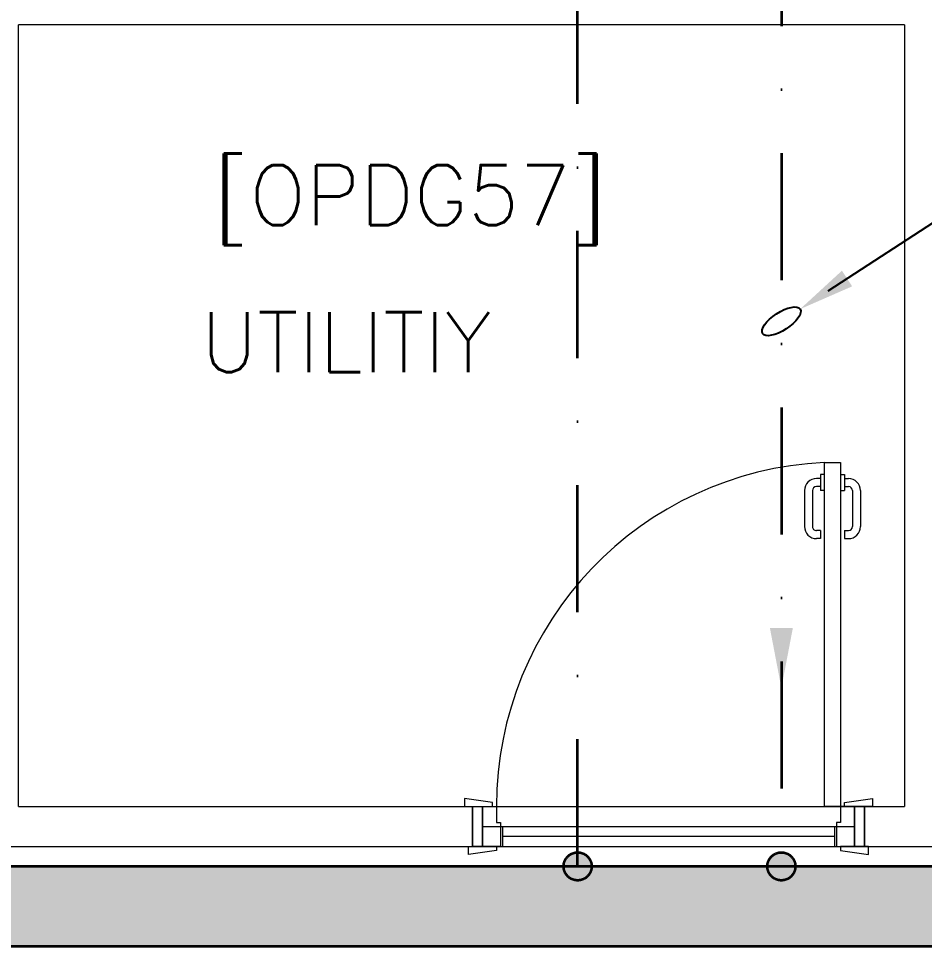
# Model space of a CAD drawing. Header units: inches. Extents: x -12418 to 57169, y -29325 to 19878.
# Drawn here: x 15618 to 17883, y -1197 to 1121 of the extents above; entities that cross this region are included whole.
import ezdxf
from ezdxf import colors
from ezdxf.entities.mleader import LeaderData, LeaderLine
from ezdxf.math import Vec2, Vec3

# ---------------------------------------------------------------- set-up
doc = ezdxf.new("R2010")
doc.units = ezdxf.units.IN
doc.header["$LTSCALE"] = 25
doc.header["$MEASUREMENT"] = 0
doc.linetypes.add('DASHDOT', pattern=[25.4, 12.7, -6.35, 0, -6.35])
doc.linetypes.add('HIDDEN', pattern=[9.525, 6.35, -3.175])
doc.layers.get('0').update_dxf_attribs({"color": 8})
for name, color, linetype, lineweight in [('00-Ground Floor$0$72_EGR_BASE_TEXT', 252, 'Continuous', 5), ('00-Ground Floor$0$Aluminum', 251, 'Continuous', 5), ('00-Ground Floor$0$Walls', 251, 'Continuous', 5), ('00-Ground Floor$0$Wooden Joinery', 251, 'Continuous', 5), ('E-LITE-CIRC @ 100', 6, 'Continuous', 25), ('E-LITE-CLNG-CNDT', 6, 'DASHDOT', 35), ('E-POWR-CLNG-CNDT', 6, 'DASHDOT', 35), ('E-POWR-FLOR-CNDT', 6, 'HIDDEN', 25), ('E-POWR-FLOR-CNDT @ 100', 6, 'HIDDEN', 25), ('T-CABL-TRAY', 60, 'Continuous', 35)]:
    doc.layers.add(name, color=color, linetype=linetype, lineweight=lineweight)
doc.styles.add('00-Ground Floor$0$SIMPLEX', font='SIMPLEX.shx', dxfattribs={"height": 150})
doc.styles.add('DC_Simplex', font='SIMPLEX.shx', dxfattribs={"width": 0.7})

# ---------------------------------------------------------------- blocks, each defined once
blk = doc.blocks.new('00-Ground Floor$0$A$C72370EFE')
at = {"layer": '00-Ground Floor$0$Wooden Joinery'}
for p, q in [((-0.01, -0.04), (-0.02, -0.04)), ((-0.01, -0.03), (-0.01, -0.07)), ((0, -0.03), (-0.01, -0.03)), ((0.04, -0.03), (0.05, -0.03)), ((0.05, -0.03), (0.05, -0.07)), ((0.05, -0.04), (0.06, -0.04)), ((-0.01, -0.06), (-0.02, -0.06)), ((0.05, -0.06), (0.06, -0.06)), ((-0.05, -0.07), (-0.05, -0.16)), ((-0.03, -0.07), (-0.03, -0.16)), ((0, -0.07), (-0.01, -0.07)), ((0.04, -0.07), (0.05, -0.07)), ((0.07, -0.07), (0.07, -0.16)), ((0.09, -0.07), (0.09, -0.16)), ((-0.01, -0.17), (-0.02, -0.17)), ((-0.01, -0.17), (-0.01, -0.19)), ((0.05, -0.17), (0.06, -0.17)), ((0.05, -0.17), (0.05, -0.19)), ((-0.01, -0.19), (-0.02, -0.19)), ((0.05, -0.19), (0.06, -0.19))]:
    blk.add_line(p, q, dxfattribs=at)
for centre, radius, start, end in [((-0.02, -0.07), 0.03, 90, 180), ((0.06, -0.07), 0.03, 0, 90), ((-0.02, -0.07), 0.01, 90, 180), ((0.06, -0.07), 0.01, 0, 90), ((-0.02, -0.16), 0.03, 180, 270), ((-0.02, -0.16), 0.01, 180, 270), ((0.06, -0.16), 0.01, 270, 0), ((0.06, -0.16), 0.03, 270, 0)]:
    blk.add_arc(centre, radius, start, end, dxfattribs=at)
blk = doc.blocks.new('00-Ground Floor$0$A$C5DAD61B4')
at = {"layer": '00-Ground Floor$0$Wooden Joinery'}
for points in [[(80, 959.1), (80, 969.1), (10, 979.1), (10, 959.1)], [(940, 959.1), (940, 969.1), (1010, 979.1), (1010, 959.1)], [(70, 859.1), (70, 849.1), (0, 839.1), (0, 859.1)], [(120, 859.1), (120, 0), (80, 0), (80, 859.1)], [(950, 859.1), (950, 849.1), (1020, 839.1), (1020, 859.1)]]:
    blk.add_lwpolyline(points, close=True, dxfattribs=at)
for points in [[(45, 859.1), (45, 959.1), (20, 959.1), (20, 859.1), (45, 859.1)], [(45, 859.1), (80, 859.1), (80, 899.1), (90, 899.1), (90, 959.1), (45, 959.1), (45, 859.1)], [(975, 859.1), (940, 859.1), (940, 899.1), (930, 899.1), (930, 959.1), (975, 959.1), (975, 859.1)], [(975, 859.1), (975, 959.1), (1000, 959.1), (1000, 859.1), (975, 859.1)]]:
    blk.add_lwpolyline(points, dxfattribs=at)
blk.add_arc((80, 859.1), 860, 272.666, 0, dxfattribs=at)
at = {"layer": '00-Ground Floor$0$Wooden Joinery', "xscale": 999.9999999998854, "yscale": 999.9999999998854, "zscale": 999.9999999998854, "rotation": 180}
blk.add_blockref('00-Ground Floor$0$A$C72370EFE', (120, 0), dxfattribs=at)
blk = doc.blocks.new('00-Ground Floor$0$A$C76ae8329')
at = {"layer": '00-Ground Floor$0$Aluminum'}
for p, q in [((202.1, 404.6), (1182.1, 404.6)), ((227.1, 404.6), (227.1, 304.6)), ((1157.1, 404.6), (1157.1, 304.6)), ((227.1, 354.6), (1157.1, 354.6)), ((277.1, 354.6), (277.1, 304.6)), ((1107.1, 354.6), (1107.1, 304.6)), ((1107.1, 329.6), (277.1, 329.6)), ((202.1, 304.6), (1182.1, 304.6))]:
    blk.add_line(p, q, dxfattribs=at)
at = {"layer": '00-Ground Floor$0$Walls'}
for p, q in [((202.1, 304.6), (202.1, 404.6)), ((202.1, 304.6), (202.1, 404.6)), ((202.1, 404.6), (202.1, 304.6)), ((1182.1, 304.6), (1182.1, 404.6)), ((1182.1, 304.6), (1182.1, 404.6)), ((1182.1, 404.6), (1182.1, 304.6))]:
    blk.add_line(p, q, dxfattribs=at)
blk = doc.blocks.new('00-Ground Floor')
at = {"layer": '00-Ground Floor$0$Walls'}
for p, q in [((15617.9, -847.4, 0), (15617.9, 1105.7, 0)), ((17832.9, 1105.7, 0), (15617.9, 1105.7, 0)), ((17832.9, 1105.7, 0), (17832.9, -847.4, 0)), ((15617.9, -847.4, 0), (16752.9, -847.4, 0)), ((16752.9, -847.4, 0), (16752.9, -947.4, 0)), ((17732.9, -847.4, 0), (17832.9, -847.4, 0)), ((17732.9, -847.4, 0), (17732.9, -947.4, 0)), ((13607.9, -947.4, 0), (16752.9, -947.4, 0)), ((17732.9, -947.4, 0), (43417.9, -947.4, 0))]:
    blk.add_line(p, q, dxfattribs=at)
blk.add_blockref('00-Ground Floor$0$A$C76ae8329', (16550.8, -1252.1, 0))
at = {"layer": '00-Ground Floor$0$Wooden Joinery', "rotation": 180}
blk.add_blockref('00-Ground Floor$0$A$C5DAD61B4', (17752.9, 11.6, 0), dxfattribs=at)
at = {"layer": '00-Ground Floor$0$72_EGR_BASE_TEXT', "char_height": 150, "attachment_point": 2, "style": '00-Ground Floor$0$SIMPLEX'}
for s, insert in [('[OPDG57]', (16596.9, 755, 0)), ('UTILITIY', (16436.8, 387.6))]:
    blk.add_mtext(s, dxfattribs=dict(at, insert=insert))
blk = doc.blocks.new('*U25')
blk.add_hatch(color=256).paths.add_polyline_path([(0.287, 0), (0, 1.5), (-0.287, 0)])
blk = doc.blocks.new('ARR0W')
at = {"color": 45}
blk.add_ellipse((0, 0), major_axis=(0.4, 0), ratio=0.4, dxfattribs=at)
at = {"color": 45, "ltscale": 0.5}
blk.add_solid([(-1.4, 0.167), (-0.4, 0), (-1.4, -0.167)], dxfattribs=at)
blk = doc.blocks.new('*U57')
at = {"lineweight": 0}
h = blk.add_hatch(dxfattribs=at)
h.set_pattern_fill('HEX', color=253, scale=8, angle=180, style=0)
h.set_pattern_definition([(180, (-22449.527, -3e-10), (6e-13, -43.99409), [25.4, -50.8]), (300, (-22449.527, -3e-10), (38.1, 21.997045), [25.4, -50.8]), (240, (-22474.927, -3e-10), (38.1, -21.997045), [25.4, -50.8])])
h.paths.add_polyline_path([(-14094.8, 200), (-14094.8, 0), (0, 0), (0, 200)])
at = {"color": 0}
for p, q in [((0, 200), (-14094.8, 200)), ((0, 0), (-14094.8, 0))]:
    blk.add_line(p, q, dxfattribs=at)
blk = doc.blocks.new('A$C767e6835')
at = {"layer": 'T-CABL-TRAY', "linetype": 'Continuous', "xscale": -1, "rotation": 180}
blk.add_blockref('*U57', (-751.8, 1850), dxfattribs=at)

msp = doc.modelspace()

# ---------------------------------------------------------------- hatches: boundary and pattern name
at = {"layer": 'E-POWR-CLNG-CNDT'}
h = msp.add_hatch(color=256, dxfattribs=at)
h.dxf.hatch_style = 1
h.paths.add_polyline_path([(16980.8, -997.4, 1), (17050.8, -997.4, 1)])
h = msp.add_hatch(color=256, dxfattribs=at)
h.dxf.hatch_style = 1
h.paths.add_polyline_path([(17490.2, -997.4, 1), (17560.2, -997.4, 1)])

# ---------------------------------------------------------------- linework, layer by layer
at = {"layer": 'E-POWR-CLNG-CNDT', "elevation": 0}
msp.add_lwpolyline([(17015.8, -997.4), (17015.8, 7882.7, -0.414214), (17090.8, 7957.7), (17235.5, 7957.7, 0.285358), (17302.7, 7999.5), (17460.4, 8318.6)], format="xyb", dxfattribs=at)
msp.add_lwpolyline([(17525.2, 1419.7), (17525.2, -997.4)], dxfattribs=at)
at = {"layer": 'E-POWR-CLNG-CNDT'}
for centre in [(17015.8, -997.4, 0), (17525.2, -997.4, 0)]:
    msp.add_circle(centre, 35, dxfattribs=at)

# ---------------------------------------------------------------- block references
at = {"layer": 'E-LITE-CLNG-CNDT'}
msp.add_blockref('00-Ground Floor', (0, 0), dxfattribs=at)
at = {"layer": 'E-POWR-FLOR-CNDT'}
msp.add_blockref('A$C767e6835', (20099.5, -2847.4, 0), dxfattribs=at)
at = {"layer": 'E-POWR-FLOR-CNDT @ 100', "xscale": 100, "yscale": 100, "zscale": 100, "rotation": 180}
msp.add_blockref('*U25', (17525.2, -401.7, 0), dxfattribs=at)

# ---------------------------------------------------------------- leaders
at = {"layer": 'E-LITE-CIRC @ 100'}
ml = msp.add_multileader_mtext('Standard', dxfattribs=at)
ml.set_content('{\\Fdc_el_romans|c0;\\W0.8;TO\\Fromans|c0; \\Fsimplex|c0;PP-G\\Fdc_el_romans|c0;F\\Fsimplex|c0;/M4}', color=256, style='DC_Simplex')
ml.set_leader_properties()
ml.set_arrow_properties(name='ARR0W')
ml.build(insert=Vec2(0, 0))
ml.multileader.update_dxf_attribs({"dogleg_length": 200, "arrow_head_size": 140, "scale": 100})
ctx = ml.context
ctx.base_point, ctx.scale, ctx.char_height, ctx.arrow_head_size, ctx.landing_gap_size, ctx.plane_origin, ctx.plane_x_axis, ctx.plane_y_axis = Vec3(18285.8, 789.2, 0), 100, 200, 140, 140, Vec3(25416.6, -7850.8, 0), Vec3(1, 0.000001, 0), Vec3(-0.000001, 1, 0)
notes = []
notes.append((ctx, [(0, (1, 1, 0), (18177, 789.2, 0), (1, 0.000001, 0), 108.8, [(0, [(17525.2, 364.5, 0)], 0, [])])]))
ctx.mtext.insert, ctx.mtext.text_direction, ctx.mtext.rotation, ctx.mtext.flow_direction = Vec3(18425.8, 922.5, 0), Vec3(1, 0.000001, 0), 0.000001, 5
for ctx, leaders in notes:
    for number, flags, end, landing, length, lines in leaders:
        leader = LeaderData()
        leader.index, (leader.has_last_leader_line, leader.has_dogleg_vector, leader.attachment_direction) = number, flags
        leader.last_leader_point, leader.dogleg_vector, leader.dogleg_length = Vec3(end), Vec3(landing), length
        for number, points, colour, breaks in lines:
            line = LeaderLine()
            line.index, line.vertices, line.color, line.breaks = number, Vec3.list(points), colors.encode_raw_color(colour), breaks
            leader.lines.append(line)
        ctx.leaders.append(leader)

doc.saveas('drawing.dxf')
